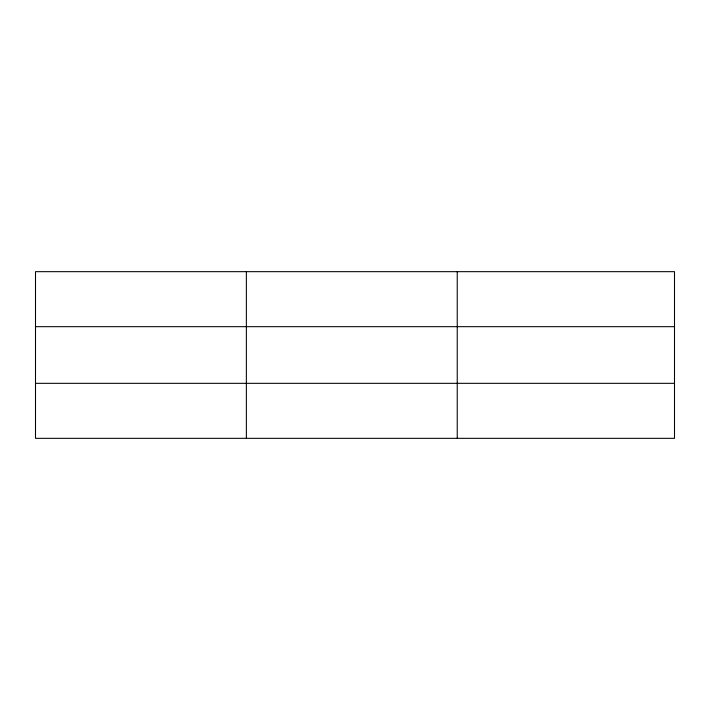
<?xml version="1.0" encoding="UTF-8"?>
<svg xmlns="http://www.w3.org/2000/svg" width="710" height="710" viewBox="0 0 710 710"><rect width="100%" height="100%" fill="white"/><g stroke="black" fill="none" stroke-linecap="round" stroke-linejoin="round"><path stroke-width="1.06" d="M246.37 438.336L246.37 271.664M457.24 438.336L457.24 271.664M674.5 326.671L674.5 271.664L35.5 271.664L35.5 438.336L674.5 438.336L674.5 326.671L35.5 326.671M35.5 383.329L674.5 383.329"/></g></svg>
